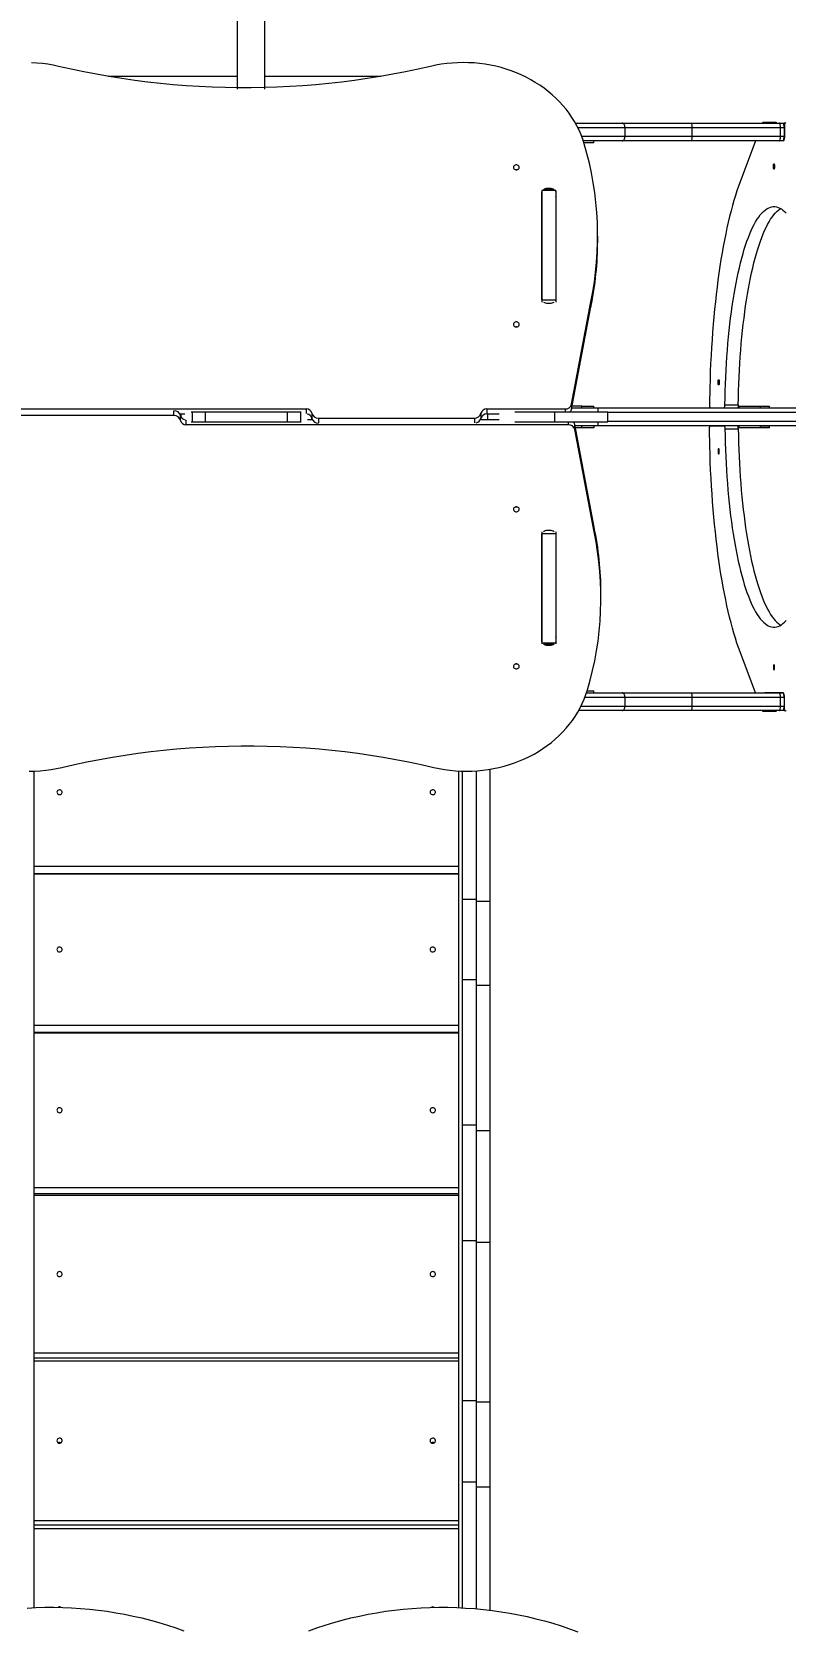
# Model space of a CAD drawing. Header units: millimetres. Extents: x -5136 to 7768, y -7241 to 6389.
# Drawn here: x -422 to 724, y 1729 to 4161 of the extents above; entities that cross this region are included whole.
import ezdxf

# ---------------------------------------------------------------- set-up
doc = ezdxf.new("R2010")
doc.units = ezdxf.units.MM
for name, color, linetype in [('DiKom', 7, 'Continuous'), ('DIKOM_ОБЪЕКТ', 7, 'Continuous'), ('DIKOM_РАЗМЕР_ЗОНА', 7, 'Continuous'), ('DIKOM_РАЗМЕР_ОБЪЕКТА', 7, 'Continuous')]:
    doc.layers.add(name, color=color, linetype=linetype)
doc.styles.add('style1', font='arial.ttf', dxfattribs={"width": 0.8})
doc.dimstyles.new('1-50', dxfattribs={"dimtxt": 300, "dimasz": 200, "dimexe": 100, "dimexo": 0, "dimgap": 100, "dimtad": 1, "dimtxsty": 'style1', "dimcen": 200, "dimclrd": 7, "dimclre": 7, "dimclrt": 7, "dimadec": 1, "dimazin": 2, "dimtfac": 1, "dimtmove": 0, "dimatfit": 2, "dimfxl": 0, "dimlwd": 25, "dimlwe": 18, "dimarcsym": 0})

# ---------------------------------------------------------------- blocks, each defined once
blk = doc.blocks.new('*D10')
at = {"layer": 'Defpoints', "color": 0, "transparency": 16777216}
for p in [(-81.5, 4889.5), (2866.8, -3136.1), (6000.7, -3136.1)]:
    blk.add_point(p, dxfattribs=at)
at = {"layer": 'DiKom', "color": 7, "lineweight": 18, "transparency": 16777216}
for p, q in [((-81.5, 4889.5), (6100.7, 4889.5)), ((2866.8, -3136.1), (6100.7, -3136.1))]:
    blk.add_line(p, q, dxfattribs=at)
at = {"layer": 'DiKom', "color": 7, "lineweight": 25, "transparency": 16777216}
blk.add_line((6000.7, 4689.5), (6000.7, -2936.1), dxfattribs=at)
at = {"layer": 'DiKom', "color": 7, "transparency": 16777216}
for points in [[(5967.4, 4689.5), (6034.1, 4689.5), (6000.7, 4889.5)], [(5967.4, -2936.1), (6034.1, -2936.1), (6000.7, -3136.1)]]:
    blk.add_solid(points, dxfattribs=at)
at = {"layer": 'DiKom', "color": 7, "transparency": 16777216, "insert": (5747.6, 1729.6), "char_height": 300, "attachment_point": 5, "rotation": 90, "style": 'style1'}
blk.add_mtext('8000', dxfattribs=at)
blk = doc.blocks.new('*D11')
at = {"layer": 'Defpoints', "color": 0, "transparency": 16777216}
for p in [(-3635.9, 3225.1), (4714.3, -2234.9), (4714.3, -5855.6)]:
    blk.add_point(p, dxfattribs=at)
at = {"layer": 'DIKOM_РАЗМЕР_ОБЪЕКТА', "color": 7, "lineweight": 18, "transparency": 16777216}
for p, q in [((-3635.9, 3225.1), (-3635.9, -5955.6)), ((4714.3, -2234.9), (4714.3, -5955.6))]:
    blk.add_line(p, q, dxfattribs=at)
at = {"layer": 'DIKOM_РАЗМЕР_ОБЪЕКТА', "color": 7, "lineweight": 25, "transparency": 16777216}
blk.add_line((-3435.9, -5855.6), (4514.3, -5855.6), dxfattribs=at)
at = {"layer": 'DIKOM_РАЗМЕР_ОБЪЕКТА', "color": 7, "transparency": 16777216}
for points in [[(-3435.9, -5822.2), (-3435.9, -5888.9), (-3635.9, -5855.6)], [(4514.3, -5822.2), (4514.3, -5888.9), (4714.3, -5855.6)]]:
    blk.add_solid(points, dxfattribs=at)
at = {"layer": 'DIKOM_РАЗМЕР_ОБЪЕКТА', "color": 7, "transparency": 16777216, "insert": (351, -5602.3), "char_height": 300, "attachment_point": 5, "style": 'style1'}
blk.add_mtext('8350', dxfattribs=at)
blk = doc.blocks.new('*D12')
at = {"layer": 'Defpoints', "color": 0, "transparency": 16777216}
for p in [(-65.5, 6388.8), (-123.5, -5013.5), (7668.1, -5013.5)]:
    blk.add_point(p, dxfattribs=at)
at = {"layer": 'DIKOM_РАЗМЕР_ЗОНА', "color": 7, "lineweight": 18, "transparency": 16777216}
for p, q in [((-65.5, 6388.8), (7768.1, 6388.8)), ((-123.5, -5013.5), (7768.1, -5013.5))]:
    blk.add_line(p, q, dxfattribs=at)
at = {"layer": 'DIKOM_РАЗМЕР_ЗОНА', "color": 7, "lineweight": 25, "transparency": 16777216}
blk.add_line((7668.1, 6188.8), (7668.1, -4813.5), dxfattribs=at)
at = {"layer": 'DIKOM_РАЗМЕР_ЗОНА', "color": 7, "transparency": 16777216}
for points in [[(7634.7, 6188.8), (7701.4, 6188.8), (7668.1, 6388.8)], [(7634.7, -4813.5), (7701.4, -4813.5), (7668.1, -5013.5)]]:
    blk.add_solid(points, dxfattribs=at)
at = {"layer": 'DIKOM_РАЗМЕР_ЗОНА', "color": 7, "transparency": 16777216, "insert": (7414.9, 1332.3), "char_height": 300, "attachment_point": 5, "rotation": 90, "style": 'style1'}
blk.add_mtext('11400', dxfattribs=at)
blk = doc.blocks.new('*D13')
at = {"layer": 'Defpoints', "color": 0, "transparency": 16777216}
for p in [(-5135.9, 3339.1), (6199.1, -1534.9), (6199.1, -7141)]:
    blk.add_point(p, dxfattribs=at)
at = {"layer": 'DIKOM_РАЗМЕР_ОБЪЕКТА', "color": 7, "lineweight": 18, "transparency": 16777216}
for p, q in [((-5135.9, 3339.1), (-5135.9, -7241)), ((6199.1, -1534.9), (6199.1, -7241))]:
    blk.add_line(p, q, dxfattribs=at)
at = {"layer": 'DIKOM_РАЗМЕР_ОБЪЕКТА', "color": 7, "lineweight": 25, "transparency": 16777216}
blk.add_line((-4935.9, -7141), (5999.1, -7141), dxfattribs=at)
at = {"layer": 'DIKOM_РАЗМЕР_ОБЪЕКТА', "color": 7, "transparency": 16777216}
for points in [[(-4935.9, -7107.7), (-4935.9, -7174.3), (-5135.9, -7141)], [(5999.1, -7107.7), (5999.1, -7174.3), (6199.1, -7141)]]:
    blk.add_solid(points, dxfattribs=at)
at = {"layer": 'DIKOM_РАЗМЕР_ОБЪЕКТА', "color": 7, "transparency": 16777216, "insert": (1341, -6887.7), "char_height": 300, "attachment_point": 5, "style": 'style1'}
blk.add_mtext('11350', dxfattribs=at)

msp = doc.modelspace()

# ---------------------------------------------------------------- linework, layer by layer
at = {"layer": 'DIKOM_ОБЪЕКТ', "color": 7, "linetype": 'Continuous', "lineweight": 15}
for p, q in [((-109.499, 4573.115), (-109.499, 4073.915)), ((-67.499, 4073.915), (-67.499, 4573.115)), ((-109.499, 4093.115), (-305.898, 4093.115)), ((109.097, 4093.115), (-67.499, 4093.115)), ((404.99, 4022.079), (476.114, 4022.079)), ((480.572, 4015.079), (408.725, 4015.079)), ((476.114, 4022.079), (581.64, 4022.079)), ((480.572, 4002.079), (480.572, 4015.079)), ((582.721, 4015.079), (480.572, 4015.079)), ((581.64, 4022.079), (714.987, 4022.079)), ((582.721, 4002.079), (582.721, 4015.079)), ((717.113, 4015.079), (582.721, 4015.079)), ((710.613, 4022.869), (690.196, 4022.869)), ((714.987, 4022.079), (721.051, 4022.079)), ((717.113, 4002.079), (717.113, 4015.079)), ((722.689, 4015.079), (717.113, 4015.079)), ((721.051, 4022.079), (723.737, 4022.079)), ((722.689, 4015.079), (722.689, 4002.079)), ((723.197, 4015.079), (722.689, 4015.079)), ((723.197, 4017.869), (723.197, 4003.08)), ((414.498, 4002.079), (480.572, 4002.079)), ((476.114, 3995.079), (417.02, 3995.079)), ((433.079, 3992.079), (417.982, 3992.079)), ((433.079, 3992.079), (433.079, 3995.079)), ((581.64, 3995.079), (476.114, 3995.079)), ((480.572, 4002.079), (582.721, 4002.079)), ((714.987, 3995.079), (581.64, 3995.079)), ((582.721, 4002.079), (717.113, 4002.079)), ((679.342, 3995.079), (655.771, 3932.822)), ((721.051, 3995.079), (714.987, 3995.079)), ((717.113, 4002.079), (722.689, 4002.079)), ((721.093, 3995.079), (721.051, 3995.079)), ((721.326, 3995.08), (721.112, 3995.08)), ((722.689, 4002.079), (723.183, 4002.079)), ((353.329, 3914.654), (353.329, 3755.739)), ((375.079, 3919.481), (354.079, 3919.481)), ((354.079, 3919.481), (354.079, 3752.749)), ((372.169, 3920.594), (356.99, 3920.594)), ((366.829, 3922.449), (362.329, 3922.449)), ((362.329, 3922.449), (362.329, 3920.594)), ((366.829, 3922.449), (366.829, 3920.594)), ((375.079, 3919.481), (375.079, 3752.749)), ((375.829, 3755.739), (375.829, 3914.654)), ((438.944, 3842.763), (438.944, 3850.263)), ((375.079, 3752.749), (354.079, 3752.749)), ((354.079, 3752.749), (354.079, 3749.694)), ((362.329, 3747.945), (366.829, 3747.945)), ((375.079, 3752.749), (375.079, 3749.694)), ((399.294, 3594.373), (428.587, 3750.15)), ((428.587, 3750.15), (428.587, 3742.65)), ((399.294, 3586.873), (428.587, 3742.65)), ((609.535, 3619.746), (609.076, 3593.824)), ((-586.224, 3587.103), (-4.764, 3587.105)), ((-205.839, 3576.931), (-443.278, 3576.931)), ((-205.839, 3576.931), (-205.839, 3584.326)), ((-196.872, 3579.604), (-189.198, 3579.604)), ((-195.965, 3569.638), (-195.965, 3577.138)), ((-195.451, 3579.604), (-195.451, 3575.511)), ((-179.45, 3582.594), (-178.361, 3582.594)), ((-178.361, 3582.594), (-178.361, 3567.594)), ((-178.361, 3582.594), (-158.317, 3582.594)), ((-158.317, 3582.594), (-158.317, 3567.594)), ((-158.317, 3582.594), (-33.524, 3582.594)), ((-33.524, 3582.594), (-33.524, 3567.594)), ((-33.524, 3582.594), (-13.48, 3582.594)), ((-13.48, 3582.594), (-13.48, 3567.594)), ((-13.48, 3582.594), (-12.389, 3582.594)), ((-4.764, 3587.105), (-4.764, 3580.024)), ((3.609, 3574.669), (3.609, 3570.576)), ((4.123, 3580.542), (4.123, 3573.042)), ((261.311, 3580.542), (261.311, 3573.042)), ((270.198, 3587.105), (389.424, 3587.105)), ((270.198, 3587.105), (270.198, 3579.605)), ((270.198, 3579.605), (288.931, 3579.605)), ((271.379, 3579.605), (271.379, 3570.577)), ((312.847, 3582.594), (373.177, 3582.594)), ((373.177, 3582.594), (373.177, 3567.594)), ((373.177, 3582.594), (454.352, 3582.594)), ((389.424, 3587.105), (389.424, 3582.594)), ((399.294, 3594.373), (399.294, 3586.873)), ((399.619, 3588.601), (439.415, 3588.601)), ((415.079, 3591.6), (400.183, 3591.6)), ((415.079, 3591.6), (433.079, 3591.6)), ((415.079, 3588.601), (415.079, 3591.6)), ((433.079, 3588.601), (433.079, 3591.6)), ((439.415, 3588.601), (799.958, 3588.601)), ((454.352, 3567.594), (454.352, 3582.594)), ((802.238, 3581.601), (454.352, 3581.601)), ((632.507, 3593.314), (652.924, 3593.314)), ((653.553, 3591.6), (686.608, 3591.6)), ((653.553, 3591.6), (653.553, 3588.601)), ((686.608, 3591.6), (700.395, 3591.6)), ((686.608, 3588.601), (686.608, 3591.6)), ((700.395, 3588.601), (700.395, 3591.6)), ((-187.077, 3563.075), (-187.077, 3570.153)), ((394.383, 3563.077), (-187.077, 3563.075)), ((-179.477, 3567.594), (-178.361, 3567.594)), ((-178.361, 3567.594), (-158.317, 3567.594)), ((-158.317, 3567.594), (-33.524, 3567.594)), ((-33.524, 3567.594), (-13.48, 3567.594)), ((-13.48, 3567.594), (-12.366, 3567.594)), ((5.031, 3570.576), (-2.625, 3570.576)), ((13.998, 3573.249), (251.437, 3573.249)), ((13.998, 3573.249), (13.998, 3565.851)), ((251.437, 3573.249), (251.437, 3565.852)), ((288.895, 3570.577), (260.404, 3570.576)), ((312.793, 3567.594), (373.177, 3567.594)), ((373.177, 3567.594), (454.352, 3567.594)), ((394.383, 3563.077), (394.383, 3567.594)), ((404.253, 3555.809), (404.253, 3563.309)), ((433.546, 3407.53), (404.253, 3563.309)), ((433.546, 3400.03), (404.253, 3555.809)), ((439.415, 3561.601), (404.574, 3561.601)), ((415.079, 3558.601), (405.138, 3558.601)), ((415.079, 3558.601), (415.079, 3561.601)), ((433.079, 3558.601), (415.079, 3558.601)), ((433.079, 3561.601), (433.079, 3558.601)), ((799.958, 3561.601), (439.415, 3561.601)), ((454.352, 3568.601), (802.238, 3568.601)), ((609.535, 3530.455), (609.076, 3556.377)), ((610.245, 3561.6), (631.339, 3561.6)), ((651.755, 3561.6), (631.339, 3561.6)), ((632.507, 3556.887), (652.924, 3556.887)), ((651.755, 3561.6), (653.553, 3561.6)), ((653.553, 3561.6), (653.553, 3558.6)), ((686.608, 3561.6), (653.553, 3561.6)), ((686.608, 3558.6), (653.553, 3558.6)), ((686.608, 3558.6), (686.608, 3561.6)), ((686.608, 3561.6), (700.395, 3561.6)), ((700.395, 3558.6), (686.608, 3558.6)), ((700.395, 3558.6), (700.395, 3561.6)), ((433.546, 3400.03), (433.546, 3407.53)), ((353.329, 3394.441), (353.329, 3235.525)), ((354.079, 3400.341), (354.079, 3397.088)), ((375.079, 3397.088), (354.079, 3397.088)), ((354.079, 3397.088), (354.079, 3230.696)), ((366.829, 3402.235), (362.329, 3402.235)), ((375.079, 3400.341), (375.079, 3397.088)), ((375.079, 3397.088), (375.079, 3230.696)), ((375.829, 3235.525), (375.829, 3394.441)), ((443.904, 3299.916), (443.904, 3307.416)), ((375.079, 3230.696), (354.079, 3230.696)), ((354.079, 3230.696), (354.079, 3229.625)), ((356.99, 3229.583), (372.169, 3229.583)), ((362.329, 3227.731), (362.329, 3229.583)), ((362.329, 3227.731), (366.829, 3227.731)), ((366.829, 3227.731), (366.829, 3229.583)), ((375.079, 3230.696), (375.079, 3229.625)), ((679.343, 3155.12), (655.771, 3217.379)), ((480.572, 3148.12), (419.465, 3148.12)), ((421.986, 3155.12), (476.114, 3155.12)), ((422.947, 3158.12), (433.079, 3158.12)), ((433.079, 3155.12), (433.079, 3158.12)), ((476.114, 3155.12), (581.64, 3155.12)), ((480.572, 3135.12), (480.572, 3148.12)), ((582.721, 3148.12), (480.572, 3148.12)), ((581.64, 3155.12), (714.987, 3155.12)), ((582.721, 3135.12), (582.721, 3148.12)), ((717.113, 3148.12), (582.721, 3148.12)), ((721.326, 3155.121), (693.238, 3155.121)), ((714.987, 3155.12), (721.051, 3155.12)), ((717.113, 3135.12), (717.113, 3148.12)), ((722.689, 3148.12), (717.113, 3148.12)), ((721.051, 3155.12), (721.346, 3155.12)), ((722.689, 3148.12), (722.689, 3135.12)), ((723.183, 3148.12), (722.689, 3148.12)), ((723.197, 3132.332), (723.197, 3147.121)), ((476.114, 3128.12), (409.961, 3128.12)), ((413.695, 3135.12), (480.572, 3135.12)), ((581.64, 3128.12), (476.114, 3128.12)), ((480.572, 3135.12), (582.721, 3135.12)), ((714.987, 3128.12), (581.64, 3128.12)), ((582.721, 3135.12), (717.113, 3135.12)), ((690.196, 3127.332), (710.613, 3127.332)), ((721.051, 3128.12), (714.987, 3128.12)), ((717.113, 3135.12), (722.689, 3135.12)), ((723.737, 3128.12), (721.051, 3128.12)), ((722.689, 3135.12), (723.197, 3135.12)), ((-418.921, 3036.185), (-418.921, 1763.377)), ((227.079, 3036.408), (227.079, 1763.397)), ((233.314, 2841.364), (233.314, 3036.146)), ((254.314, 2841.364), (254.314, 3036.57)), ((275.314, 2838.326), (275.314, 3039.03)), ((-418.921, 2891.746), (227.079, 2891.746)), ((-418.921, 2879.825), (227.079, 2879.825)), ((227.079, 2879.705), (-418.921, 2879.705)), ((233.314, 2841.364), (254.314, 2841.364)), ((233.314, 2719.218), (233.314, 2841.364)), ((254.314, 2719.218), (254.314, 2841.364)), ((254.314, 2838.326), (275.314, 2838.326)), ((275.314, 2710.703), (275.314, 2838.326)), ((233.314, 2719.218), (254.314, 2719.218)), ((233.314, 2497.907), (233.314, 2719.218)), ((254.314, 2497.907), (254.314, 2719.218)), ((254.314, 2710.703), (275.314, 2710.703)), ((275.314, 2489.392), (275.314, 2710.703)), ((-418.921, 2649.801), (227.079, 2649.801)), ((-418.921, 2639.195), (227.079, 2639.195)), ((227.079, 2637.67), (-418.921, 2637.67)), ((233.314, 2497.907), (254.314, 2497.907)), ((233.314, 2321.815), (233.314, 2497.907)), ((254.314, 2321.815), (254.314, 2497.907)), ((254.314, 2489.392), (275.314, 2489.392)), ((275.314, 2319.657), (275.314, 2489.392)), ((-418.921, 2402.741), (227.079, 2402.741)), ((-418.921, 2393.508), (227.079, 2393.508)), ((227.079, 2390.284), (-418.921, 2390.284)), ((233.314, 2321.815), (254.314, 2321.815)), ((233.314, 2078.654), (233.314, 2321.815)), ((254.314, 2078.654), (254.314, 2321.815)), ((254.314, 2319.657), (275.314, 2319.657)), ((275.314, 2076.496), (275.314, 2319.657)), ((-418.921, 2151.267), (227.079, 2151.267)), ((-418.921, 2143.352), (227.079, 2143.352)), ((227.079, 2138.6), (-418.921, 2138.6)), ((233.314, 2078.654), (254.314, 2078.654)), ((233.314, 1954.976), (233.314, 2078.654)), ((254.314, 1954.976), (254.314, 2078.654)), ((254.314, 2076.496), (275.314, 2076.496)), ((275.314, 1947.271), (275.314, 2076.496)), ((233.314, 1954.976), (254.314, 1954.976)), ((233.314, 1763.102), (233.314, 1954.976)), ((254.314, 1761.627), (254.314, 1954.976)), ((254.314, 1947.271), (275.314, 1947.271)), ((275.314, 1759.406), (275.314, 1947.271)), ((-418.921, 1896.051), (227.079, 1896.051)), ((-418.921, 1889.509), (227.079, 1889.509)), ((227.079, 1883.325), (-418.921, 1883.325))]:
    msp.add_line(p, q, dxfattribs=at)
at = {"layer": 'DIKOM_ОБЪЕКТ', "color": 7, "linetype": 'Continuous', "lineweight": 15, "flags": 128}
for points in [[(-381.445, 4108.369), (-389.559, 4110.111), (-397.754, 4111.544), (-406.014, 4112.662), (-414.322, 4113.465), (-422.663, 4113.951)], [(418.439, 3990.568), (416.179, 3997.538), (413.567, 4004.416), (410.608, 4011.187), (407.307, 4017.839), (403.672, 4024.359), (399.71, 4030.734), (395.427, 4036.952), (390.833, 4043.001), (385.936, 4048.869), (380.746, 4054.544), (375.272, 4060.017), (369.526, 4065.275), (363.518, 4070.31), (357.26, 4075.111), (350.765, 4079.668), (344.044, 4083.974), (337.111, 4088.02), (329.979, 4091.798), (322.663, 4095.3), (315.175, 4098.52), (307.531, 4101.452), (299.746, 4104.09), (291.834, 4106.429), (283.811, 4108.464), (275.692, 4110.191), (267.494, 4111.607), (259.232, 4112.71), (250.921, 4113.497), (242.579, 4113.967), (234.22, 4114.118), (225.863, 4113.951), (217.521, 4113.465), (209.213, 4112.662), (200.953, 4111.544), (192.759, 4110.111), (184.644, 4108.369)], [(184.644, 4108.369), (165.537, 4104.038), (146.342, 4100.01), (127.065, 4096.287), (107.712, 4092.87), (88.291, 4089.76), (68.807, 4086.958), (49.268, 4084.465), (29.679, 4082.281), (10.047, 4080.409), (-9.622, 4078.847), (-29.319, 4077.597), (-49.04, 4076.659), (-68.778, 4076.034), (-88.525, 4075.721), (-108.276, 4075.721), (-128.023, 4076.034), (-147.76, 4076.659), (-167.481, 4077.597), (-187.179, 4078.847), (-206.847, 4080.409), (-226.479, 4082.281), (-246.068, 4084.465), (-265.608, 4086.958), (-285.092, 4089.76), (-304.513, 4092.87), (-323.866, 4096.287), (-343.143, 4100.01), (-362.338, 4104.038), (-381.445, 4108.369)], [(480.572, 4015.079), (480.486, 4016.445), (480.233, 4017.758), (479.821, 4018.968), (479.266, 4020.029), (478.591, 4020.9), (477.82, 4021.547), (476.984, 4021.945), (476.114, 4022.079)], [(582.721, 4015.079), (582.7, 4016.445), (582.639, 4017.758), (582.539, 4018.968), (582.405, 4020.029), (582.241, 4020.9), (582.054, 4021.547), (581.851, 4021.945), (581.64, 4022.079)], [(689.558, 4022.062), (689.841, 4022.634), (690.15, 4022.865), (690.461, 4022.739), (690.754, 4022.263), (690.827, 4022.079)], [(717.113, 4015.079), (717.072, 4016.445), (716.951, 4017.758), (716.754, 4018.968), (716.49, 4020.029), (716.168, 4020.9), (715.8, 4021.547), (715.401, 4021.945), (714.987, 4022.079)], [(722.689, 4015.079), (722.658, 4016.445), (722.564, 4017.758), (722.413, 4018.968), (722.209, 4020.029), (721.961, 4020.9), (721.678, 4021.547), (721.37, 4021.945), (721.051, 4022.079)], [(725.005, 4022.062), (724.722, 4022.634), (724.414, 4022.865), (724.102, 4022.739), (723.809, 4022.263), (723.557, 4021.473), (723.362, 4020.426), (723.239, 4019.195), (723.197, 4017.869)], [(476.114, 3995.079), (476.984, 3995.214), (477.82, 3995.612), (478.591, 3996.259), (479.266, 3997.13), (479.821, 3998.19), (480.233, 3999.401), (480.486, 4000.714), (480.572, 4002.079)], [(581.64, 3995.079), (581.851, 3995.214), (582.054, 3995.612), (582.241, 3996.259), (582.405, 3997.13), (582.539, 3998.19), (582.639, 3999.401), (582.7, 4000.714), (582.721, 4002.079)], [(714.987, 3995.079), (715.401, 3995.214), (715.8, 3995.612), (716.168, 3996.259), (716.49, 3997.13), (716.754, 3998.19), (716.951, 3999.401), (717.072, 4000.714), (717.113, 4002.079)], [(721.051, 3995.079), (721.37, 3995.214), (721.678, 3995.612), (721.961, 3996.259), (722.209, 3997.13), (722.413, 3998.19), (722.564, 3999.401), (722.658, 4000.714), (722.689, 4002.079)], [(723.197, 4003.08), (723.162, 4001.519), (723.055, 4000.019), (722.882, 3998.635), (722.649, 3997.423), (722.366, 3996.428), (722.042, 3995.689), (721.691, 3995.234), (721.326, 3995.08)], [(319.479, 3954.708), (319.301, 3955.782), (318.781, 3956.768), (317.961, 3957.588), (316.907, 3958.174), (315.706, 3958.48), (314.453, 3958.48), (313.252, 3958.174), (312.198, 3957.588), (311.378, 3956.768), (310.858, 3955.782), (310.679, 3954.708), (310.858, 3953.634), (311.378, 3952.648), (312.198, 3951.828), (313.252, 3951.242), (314.453, 3950.936), (315.706, 3950.936), (316.907, 3951.242), (317.961, 3951.828), (318.781, 3952.648), (319.301, 3953.634), (319.479, 3954.708)], [(706.346, 3956.08), (706.387, 3957.259), (706.508, 3958.333), (706.698, 3959.207), (706.94, 3959.803), (707.212, 3960.069), (707.49, 3959.98), (707.75, 3959.544), (707.968, 3958.801), (708.125, 3957.815), (708.208, 3956.676), (708.208, 3955.484), (708.125, 3954.344), (707.968, 3953.359), (707.75, 3952.616), (707.49, 3952.18), (707.212, 3952.091), (706.94, 3952.356), (706.698, 3952.953), (706.508, 3953.827), (706.387, 3954.901), (706.346, 3956.08)], [(655.771, 3932.822), (653.333, 3926.167), (650.941, 3919.209), (648.599, 3911.955), (646.307, 3904.411), (644.067, 3896.583), (641.883, 3888.478), (639.755, 3880.104), (637.685, 3871.467), (635.675, 3862.575), (633.727, 3853.435), (631.843, 3844.055), (630.023, 3834.443), (628.271, 3824.608), (626.586, 3814.558), (624.971, 3804.301), (623.427, 3793.847), (621.956, 3783.204), (620.558, 3772.381), (619.234, 3761.389), (617.987, 3750.235), (616.817, 3738.93), (615.724, 3727.483), (614.711, 3715.905), (613.777, 3704.205), (612.924, 3692.393), (612.153, 3680.479), (611.463, 3668.474), (610.856, 3656.388), (610.332, 3644.231), (609.892, 3632.013), (609.535, 3619.746)], [(632.507, 3593.314), (632.691, 3603.929), (632.958, 3614.511), (633.306, 3625.05), (633.737, 3635.534), (634.249, 3645.95), (634.842, 3656.288), (635.515, 3666.536), (636.267, 3676.683), (637.098, 3686.717), (638.007, 3696.628), (638.992, 3706.404), (640.053, 3716.035), (641.188, 3725.509), (642.396, 3734.817), (643.676, 3743.949), (645.027, 3752.893), (646.446, 3761.641), (647.932, 3770.181), (649.485, 3778.506), (651.101, 3786.606), (652.779, 3794.472), (654.518, 3802.095), (656.315, 3809.467), (658.168, 3816.579), (660.076, 3823.424), (662.036, 3829.994), (664.046, 3836.282), (666.104, 3842.281), (668.208, 3847.984), (670.354, 3853.385), (672.542, 3858.478), (674.768, 3863.257), (677.03, 3867.718), (679.325, 3871.854), (681.651, 3875.663), (684.006, 3879.138), (686.386, 3882.277), (688.79, 3885.076), (691.214, 3887.532), (693.656, 3889.642), (696.113, 3891.404), (698.582, 3892.816), (701.061, 3893.877), (703.546, 3894.584), (706.036, 3894.938), (708.527, 3894.938), (711.017, 3894.584), (713.503, 3893.877), (715.982, 3892.816), (718.451, 3891.404), (720.908, 3889.642), (723.35, 3887.532), (725.774, 3885.076)], [(652.924, 3593.314), (653.108, 3603.929), (653.374, 3614.511), (653.723, 3625.05), (654.154, 3635.534), (654.666, 3645.95), (655.259, 3656.288), (655.932, 3666.536), (656.684, 3676.683), (657.515, 3686.717), (658.423, 3696.628), (659.409, 3706.404), (660.469, 3716.035), (661.605, 3725.509), (662.813, 3734.817), (664.093, 3743.949), (665.443, 3752.893), (666.863, 3761.641), (668.349, 3770.181), (669.901, 3778.506), (671.518, 3786.606), (673.196, 3794.472), (674.935, 3802.095), (676.732, 3809.467), (678.585, 3816.579), (680.493, 3823.424), (682.453, 3829.994), (684.463, 3836.282), (686.521, 3842.281), (688.624, 3847.984), (690.771, 3853.385), (692.958, 3858.478), (695.184, 3863.257), (697.446, 3867.718), (699.742, 3871.854), (702.068, 3875.663), (704.423, 3879.138), (706.803, 3882.277), (709.207, 3885.076), (711.631, 3887.532), (714.072, 3889.642), (716.529, 3891.404), (717.49, 3891.996)], [(319.479, 3715.685), (319.301, 3716.759), (318.781, 3717.745), (317.961, 3718.565), (316.907, 3719.151), (315.706, 3719.457), (314.453, 3719.457), (313.252, 3719.151), (312.198, 3718.565), (311.378, 3717.745), (310.858, 3716.759), (310.679, 3715.685), (310.858, 3714.612), (311.378, 3713.625), (312.198, 3712.805), (313.252, 3712.219), (314.453, 3711.913), (315.706, 3711.913), (316.907, 3712.219), (317.961, 3712.805), (318.781, 3713.625), (319.301, 3714.612), (319.479, 3715.685)], [(622.153, 3627.6), (622.195, 3628.779), (622.316, 3629.854), (622.506, 3630.728), (622.748, 3631.324), (623.02, 3631.589), (623.298, 3631.5), (623.558, 3631.065), (623.776, 3630.321), (623.933, 3629.336), (624.015, 3628.197), (624.015, 3627.004), (623.933, 3625.865), (623.776, 3624.88), (623.558, 3624.136), (623.298, 3623.701), (623.02, 3623.612), (622.748, 3623.877), (622.506, 3624.473), (622.316, 3625.347), (622.195, 3626.421), (622.153, 3627.6)], [(609.076, 3593.824), (609.09, 3592.817), (609.15, 3591.843), (609.255, 3590.94), (609.4, 3590.145), (609.579, 3589.49), (609.786, 3589.003), (610.011, 3588.702), (610.245, 3588.6)], [(631.339, 3588.6), (631.559, 3588.69), (631.771, 3588.954), (631.968, 3589.384), (632.142, 3589.965), (632.288, 3590.675), (632.4, 3591.49), (632.474, 3592.38), (632.507, 3593.314)], [(652.924, 3593.314), (652.89, 3592.38), (652.816, 3591.49), (652.704, 3590.675), (652.559, 3589.965), (652.384, 3589.384), (652.188, 3588.954), (651.975, 3588.69), (651.755, 3588.6)], [(652.079, 3588.795), (652.415, 3588.716), (653.553, 3588.6)], [(652.837, 3591.692), (652.984, 3591.658), (653.553, 3591.6)], [(609.076, 3556.377), (609.09, 3557.384), (609.15, 3558.358), (609.255, 3559.261), (609.4, 3560.056), (609.579, 3560.711), (609.786, 3561.198), (610.011, 3561.499), (610.245, 3561.6)], [(631.339, 3561.6), (631.559, 3561.511), (631.771, 3561.247), (631.968, 3560.817), (632.142, 3560.236), (632.288, 3559.525), (632.4, 3558.711), (632.474, 3557.82), (632.507, 3556.887)], [(632.507, 3556.887), (632.691, 3546.272), (632.958, 3535.69), (633.306, 3525.151), (633.737, 3514.667), (634.249, 3504.251), (634.842, 3493.913), (635.515, 3483.664), (636.267, 3473.518), (637.098, 3463.483), (638.007, 3453.573), (638.992, 3443.797), (640.053, 3434.166), (641.188, 3424.691), (642.396, 3415.383), (643.676, 3406.252), (645.027, 3397.308), (646.446, 3388.56), (647.932, 3380.019), (649.485, 3371.694), (651.101, 3363.594), (652.779, 3355.729), (654.518, 3348.106), (656.315, 3340.734), (658.168, 3333.622), (660.076, 3326.777), (662.036, 3320.207), (664.046, 3313.919), (666.104, 3307.92), (668.208, 3302.217), (670.354, 3296.816), (672.542, 3291.723), (674.768, 3286.944), (677.03, 3282.483), (679.325, 3278.346), (681.651, 3274.538), (684.006, 3271.063), (686.386, 3267.924), (688.79, 3265.125), (691.214, 3262.669), (693.656, 3260.558), (696.113, 3258.796), (698.582, 3257.384), (701.061, 3256.324), (703.546, 3255.616), (706.036, 3255.262), (708.527, 3255.262), (711.017, 3255.616), (713.503, 3256.324), (715.982, 3257.384), (718.451, 3258.796), (720.908, 3260.558), (723.35, 3262.669), (725.774, 3265.125)], [(652.924, 3556.887), (652.89, 3557.82), (652.816, 3558.711), (652.704, 3559.525), (652.559, 3560.236), (652.384, 3560.817), (652.188, 3561.247), (651.975, 3561.511), (651.755, 3561.6)], [(653.553, 3561.6), (652.415, 3561.485), (652.079, 3561.406)], [(653.553, 3558.6), (652.984, 3558.543), (652.837, 3558.509)], [(652.924, 3556.887), (653.108, 3546.272), (653.374, 3535.69), (653.723, 3525.151), (654.154, 3514.667), (654.666, 3504.251), (655.259, 3493.913), (655.932, 3483.664), (656.684, 3473.518), (657.515, 3463.483), (658.423, 3453.573), (659.409, 3443.797), (660.469, 3434.166), (661.605, 3424.691), (662.813, 3415.383), (664.093, 3406.252), (665.443, 3397.308), (666.863, 3388.56), (668.349, 3380.019), (669.901, 3371.694), (671.518, 3363.594), (673.196, 3355.729), (674.935, 3348.106), (676.732, 3340.734), (678.585, 3333.622), (680.493, 3326.777), (682.453, 3320.207), (684.463, 3313.919), (686.521, 3307.92), (688.624, 3302.217), (690.771, 3296.816), (692.958, 3291.723), (695.184, 3286.944), (697.446, 3282.483), (699.742, 3278.346), (702.068, 3274.538), (704.423, 3271.063), (706.803, 3267.924), (709.207, 3265.125), (711.631, 3262.669), (714.072, 3260.558), (716.529, 3258.796), (717.49, 3258.204)], [(655.771, 3217.379), (653.333, 3224.034), (650.941, 3230.992), (648.599, 3238.246), (646.307, 3245.79), (644.067, 3253.618), (641.883, 3261.722), (639.755, 3270.097), (637.685, 3278.734), (635.675, 3287.626), (633.727, 3296.766), (631.843, 3306.146), (630.023, 3315.758), (628.271, 3325.593), (626.586, 3335.643), (624.971, 3345.899), (623.427, 3356.354), (621.956, 3366.997), (620.558, 3377.819), (619.234, 3388.812), (617.987, 3399.966), (616.817, 3411.271), (615.724, 3422.718), (614.711, 3434.296), (613.777, 3445.996), (612.924, 3457.808), (612.153, 3469.722), (611.463, 3481.727), (610.856, 3493.813), (610.332, 3505.97), (609.892, 3518.188), (609.535, 3530.455)], [(622.153, 3522.6), (622.195, 3521.421), (622.316, 3520.347), (622.506, 3519.473), (622.748, 3518.877), (623.02, 3518.612), (623.298, 3518.701), (623.558, 3519.136), (623.776, 3519.88), (623.933, 3520.865), (624.015, 3522.004), (624.015, 3523.197), (623.933, 3524.336), (623.776, 3525.321), (623.558, 3526.065), (623.298, 3526.5), (623.02, 3526.589), (622.748, 3526.324), (622.506, 3525.728), (622.316, 3524.854), (622.195, 3523.779), (622.153, 3522.6)], [(310.679, 3434.495), (310.858, 3433.421), (311.378, 3432.435), (312.198, 3431.615), (313.252, 3431.029), (314.453, 3430.723), (315.706, 3430.723), (316.907, 3431.029), (317.961, 3431.615), (318.781, 3432.435), (319.301, 3433.421), (319.479, 3434.495), (319.301, 3435.568), (318.781, 3436.555), (317.961, 3437.375), (316.907, 3437.961), (315.706, 3438.267), (314.453, 3438.267), (313.252, 3437.961), (312.198, 3437.375), (311.378, 3436.555), (310.858, 3435.568), (310.679, 3434.495)], [(310.679, 3195.472), (310.858, 3194.398), (311.378, 3193.412), (312.198, 3192.592), (313.252, 3192.006), (314.453, 3191.7), (315.706, 3191.7), (316.907, 3192.006), (317.961, 3192.592), (318.781, 3193.412), (319.301, 3194.398), (319.479, 3195.472), (319.301, 3196.545), (318.781, 3197.532), (317.961, 3198.352), (316.907, 3198.938), (315.706, 3199.244), (314.453, 3199.244), (313.252, 3198.938), (312.198, 3198.352), (311.378, 3197.532), (310.858, 3196.545), (310.679, 3195.472)], [(706.346, 3194.121), (706.387, 3192.942), (706.508, 3191.868), (706.698, 3190.994), (706.94, 3190.397), (707.212, 3190.132), (707.49, 3190.221), (707.75, 3190.657), (707.968, 3191.4), (708.125, 3192.385), (708.208, 3193.525), (708.208, 3194.717), (708.125, 3195.856), (707.968, 3196.842), (707.75, 3197.585), (707.49, 3198.021), (707.212, 3198.11), (706.94, 3197.844), (706.698, 3197.248), (706.508, 3196.374), (706.387, 3195.3), (706.346, 3194.121)], [(189.604, 3041.811), (197.718, 3040.068), (205.913, 3038.636), (214.173, 3037.518), (222.481, 3036.715), (230.822, 3036.229), (239.18, 3036.062), (247.538, 3036.213), (255.881, 3036.683), (264.191, 3037.47), (272.454, 3038.572), (280.652, 3039.989), (288.771, 3041.716), (296.794, 3043.751), (304.705, 3046.09), (312.491, 3048.728), (320.135, 3051.659), (327.622, 3054.88), (334.939, 3058.382), (342.071, 3062.16), (349.004, 3066.205), (355.724, 3070.511), (362.22, 3075.069), (368.478, 3079.87), (374.486, 3084.905), (380.232, 3090.163), (385.705, 3095.636), (390.896, 3101.311), (395.793, 3107.179), (400.387, 3113.228), (404.669, 3119.446), (408.632, 3125.821), (412.267, 3132.341), (415.567, 3138.993), (418.526, 3145.764), (421.139, 3152.641), (423.399, 3159.612)], [(480.572, 3148.12), (480.486, 3149.486), (480.233, 3150.799), (479.821, 3152.009), (479.266, 3153.07), (478.591, 3153.941), (477.82, 3154.588), (476.984, 3154.986), (476.114, 3155.12)], [(582.721, 3148.12), (582.7, 3149.486), (582.639, 3150.799), (582.539, 3152.009), (582.405, 3153.07), (582.241, 3153.941), (582.054, 3154.588), (581.851, 3154.986), (581.64, 3155.12)], [(717.113, 3148.12), (717.072, 3149.486), (716.951, 3150.799), (716.754, 3152.009), (716.49, 3153.07), (716.168, 3153.941), (715.8, 3154.588), (715.401, 3154.986), (714.987, 3155.12)], [(722.689, 3148.12), (722.658, 3149.486), (722.564, 3150.799), (722.413, 3152.009), (722.209, 3153.07), (721.961, 3153.941), (721.678, 3154.588), (721.37, 3154.986), (721.051, 3155.12)], [(723.197, 3147.121), (723.162, 3148.682), (723.055, 3150.182), (722.882, 3151.565), (722.649, 3152.778), (722.366, 3153.773), (722.042, 3154.512), (721.691, 3154.967), (721.326, 3155.121)], [(476.114, 3128.12), (476.984, 3128.255), (477.82, 3128.653), (478.591, 3129.3), (479.266, 3130.171), (479.821, 3131.231), (480.233, 3132.442), (480.486, 3133.755), (480.572, 3135.12)], [(581.64, 3128.12), (581.851, 3128.255), (582.054, 3128.653), (582.241, 3129.3), (582.405, 3130.171), (582.539, 3131.231), (582.639, 3132.442), (582.7, 3133.755), (582.721, 3135.12)], [(689.558, 3128.139), (689.841, 3127.567), (690.15, 3127.336), (690.461, 3127.462), (690.754, 3127.937), (690.827, 3128.12)], [(714.987, 3128.12), (715.401, 3128.255), (715.8, 3128.653), (716.168, 3129.3), (716.49, 3130.171), (716.754, 3131.231), (716.951, 3132.442), (717.072, 3133.755), (717.113, 3135.12)], [(721.051, 3128.12), (721.37, 3128.255), (721.678, 3128.653), (721.961, 3129.3), (722.209, 3130.171), (722.413, 3131.231), (722.564, 3132.442), (722.658, 3133.755), (722.689, 3135.12)], [(725.005, 3128.139), (724.722, 3127.567), (724.414, 3127.336), (724.102, 3127.462), (723.809, 3127.937), (723.557, 3128.727), (723.362, 3129.775), (723.239, 3131.006), (723.197, 3132.332)], [(-376.485, 3041.811), (-357.378, 3046.142), (-338.183, 3050.17), (-318.906, 3053.893), (-299.554, 3057.31), (-280.132, 3060.42), (-260.648, 3063.222), (-241.109, 3065.715), (-221.52, 3067.898), (-201.888, 3069.771), (-182.22, 3071.333), (-162.522, 3072.583), (-142.801, 3073.52), (-123.063, 3074.146), (-103.316, 3074.458), (-83.565, 3074.458), (-63.818, 3074.146), (-44.081, 3073.52), (-24.36, 3072.583), (-4.662, 3071.333), (15.006, 3069.771), (34.638, 3067.898), (54.227, 3065.715), (73.767, 3063.222), (93.251, 3060.42), (112.672, 3057.31), (132.025, 3053.893), (151.302, 3050.17), (170.497, 3046.142), (189.604, 3041.811)], [(-426.061, 3036.062), (-417.704, 3036.229), (-409.362, 3036.715), (-401.054, 3037.518), (-392.794, 3038.636), (-384.6, 3040.068), (-376.485, 3041.811)], [(-383.921, 3003.903), (-383.743, 3002.845), (-383.225, 3001.881), (-382.414, 3001.097), (-381.382, 3000.562), (-380.219, 3000.324), (-379.03, 3000.404), (-377.921, 3000.795), (-376.988, 3001.462), (-376.317, 3002.346), (-375.965, 3003.368), (-375.965, 3004.438), (-376.317, 3005.46), (-376.988, 3006.344), (-377.921, 3007.011), (-379.03, 3007.402), (-380.219, 3007.482), (-381.382, 3007.244), (-382.414, 3006.709), (-383.225, 3005.925), (-383.743, 3004.961), (-383.921, 3003.903)], [(184.079, 3003.903), (184.257, 3002.845), (184.775, 3001.881), (185.586, 3001.097), (186.618, 3000.562), (187.781, 3000.324), (188.97, 3000.404), (190.079, 3000.795), (191.012, 3001.462), (191.683, 3002.346), (192.035, 3003.368), (192.035, 3004.438), (191.683, 3005.46), (191.012, 3006.344), (190.079, 3007.011), (188.97, 3007.402), (187.781, 3007.482), (186.618, 3007.244), (185.586, 3006.709), (184.775, 3005.925), (184.257, 3004.961), (184.079, 3003.903)], [(-383.921, 2764.753), (-383.743, 2763.669), (-383.225, 2762.681), (-382.414, 2761.877), (-381.382, 2761.329), (-380.219, 2761.085), (-379.03, 2761.167), (-377.921, 2761.568), (-376.988, 2762.251), (-376.317, 2763.157), (-375.965, 2764.205), (-375.965, 2765.301), (-376.317, 2766.349), (-376.988, 2767.255), (-377.921, 2767.939), (-379.03, 2768.339), (-380.219, 2768.421), (-381.382, 2768.177), (-382.414, 2767.629), (-383.225, 2766.825), (-383.743, 2765.837), (-383.921, 2764.753)], [(184.079, 2764.753), (184.257, 2763.669), (184.775, 2762.681), (185.586, 2761.877), (186.618, 2761.329), (187.781, 2761.085), (188.97, 2761.167), (190.079, 2761.568), (191.012, 2762.251), (191.683, 2763.157), (192.035, 2764.205), (192.035, 2765.301), (191.683, 2766.349), (191.012, 2767.255), (190.079, 2767.939), (188.97, 2768.339), (187.781, 2768.421), (186.618, 2768.177), (185.586, 2767.629), (184.775, 2766.825), (184.257, 2765.837), (184.079, 2764.753)], [(-383.921, 2520.206), (-383.743, 2519.098), (-383.225, 2518.088), (-382.414, 2517.267), (-381.382, 2516.707), (-380.219, 2516.457), (-379.03, 2516.541), (-377.921, 2516.95), (-376.988, 2517.649), (-376.317, 2518.575), (-375.965, 2519.645), (-375.965, 2520.766), (-376.317, 2521.836), (-376.988, 2522.762), (-377.921, 2523.461), (-379.03, 2523.87), (-380.219, 2523.954), (-381.382, 2523.705), (-382.414, 2523.144), (-383.225, 2522.323), (-383.743, 2521.314), (-383.921, 2520.206)], [(184.079, 2520.206), (184.257, 2519.098), (184.775, 2518.088), (185.586, 2517.267), (186.618, 2516.707), (187.781, 2516.457), (188.97, 2516.541), (190.079, 2516.95), (191.012, 2517.649), (191.683, 2518.575), (192.035, 2519.645), (192.035, 2520.766), (191.683, 2521.836), (191.012, 2522.762), (190.079, 2523.461), (188.97, 2523.87), (187.781, 2523.954), (186.618, 2523.705), (185.586, 2523.144), (184.775, 2522.323), (184.257, 2521.314), (184.079, 2520.206)], [(-383.921, 2270.775), (-383.743, 2269.648), (-383.225, 2268.621), (-382.414, 2267.785), (-381.382, 2267.216), (-380.219, 2266.962), (-379.03, 2267.047), (-377.921, 2267.464), (-376.988, 2268.174), (-376.317, 2269.116), (-375.965, 2270.205), (-375.965, 2271.345), (-376.317, 2272.435), (-376.988, 2273.377), (-377.921, 2274.087), (-379.03, 2274.504), (-380.219, 2274.589), (-381.382, 2274.335), (-382.414, 2273.765), (-383.225, 2272.93), (-383.743, 2271.903), (-383.921, 2270.775)], [(184.079, 2270.775), (184.257, 2269.648), (184.775, 2268.621), (185.586, 2267.785), (186.618, 2267.216), (187.781, 2266.962), (188.97, 2267.047), (190.079, 2267.464), (191.012, 2268.174), (191.683, 2269.116), (192.035, 2270.205), (192.035, 2271.345), (191.683, 2272.435), (191.012, 2273.377), (190.079, 2274.087), (188.97, 2274.504), (187.781, 2274.589), (186.618, 2274.335), (185.586, 2273.765), (184.775, 2272.93), (184.257, 2271.903), (184.079, 2270.775)], [(-383.921, 2017.326), (-383.743, 2016.182), (-383.225, 2015.14), (-382.414, 2014.292), (-381.382, 2013.713), (-380.219, 2013.456), (-379.03, 2013.542), (-377.921, 2013.965), (-376.988, 2014.686), (-376.317, 2015.642), (-375.965, 2016.747), (-375.965, 2017.904), (-376.317, 2019.01), (-376.988, 2019.965), (-377.921, 2020.687), (-379.03, 2021.109), (-380.219, 2021.196), (-381.382, 2020.938), (-382.414, 2020.36), (-383.225, 2019.512), (-383.743, 2018.47), (-383.921, 2017.326)], [(184.079, 2017.326), (184.257, 2016.182), (184.775, 2015.14), (185.586, 2014.292), (186.618, 2013.713), (187.781, 2013.456), (188.97, 2013.542), (190.079, 2013.965), (191.012, 2014.686), (191.683, 2015.642), (192.035, 2016.747), (192.035, 2017.904), (191.683, 2019.01), (191.012, 2019.965), (190.079, 2020.687), (188.97, 2021.109), (187.781, 2021.196), (186.618, 2020.938), (185.586, 2020.36), (184.775, 2019.512), (184.257, 2018.47), (184.079, 2017.326)], [(-429.379, 1762.836), (-415.827, 1763.502), (-402.259, 1763.861), (-388.685, 1763.913), (-375.114, 1763.659), (-361.555, 1763.098), (-348.018, 1762.23), (-334.511, 1761.057), (-321.045, 1759.578), (-307.627, 1757.796), (-294.268, 1755.711), (-280.977, 1753.325), (-267.762, 1750.64), (-254.632, 1747.656), (-241.596, 1744.377), (-228.664, 1740.804), (-215.844, 1736.94), (-203.145, 1732.787), (-190.576, 1728.349)], [(-0.797, 1728.349), (11.773, 1732.787), (24.472, 1736.94), (37.292, 1740.804), (50.224, 1744.377), (63.259, 1747.656), (76.389, 1750.64), (89.604, 1753.325), (102.896, 1755.711), (116.255, 1757.796), (129.672, 1759.578), (143.139, 1761.057), (156.645, 1762.23), (170.183, 1763.098), (183.741, 1763.659), (197.312, 1763.913), (210.886, 1763.861), (224.454, 1763.502), (238.007, 1762.836), (251.535, 1761.865), (265.028, 1760.587), (278.479, 1759.006), (291.878, 1757.12), (305.215, 1754.933), (318.481, 1752.444), (331.669, 1749.657), (344.767, 1746.572), (357.768, 1743.193), (370.663, 1739.521), (383.443, 1735.558), (396.099, 1731.308), (408.623, 1726.773)]]:
    msp.add_lwpolyline(points, dxfattribs=at)
at = {"layer": 'DIKOM_ОБЪЕКТ', "color": 7, "linetype": 'Continuous', "lineweight": 15}
for centre, radius, start, end in [((710.131, 4021.837), 1.138, 12.276833, 65.000689), ((-51.345, 3850.317), 490.273, 348.21093, 16.622645), ((315.079, 3945.954), 5.064, 81.128852, 98.871148), ((360.29, 3914.626), 6.96, 153.155498, 179.769419), ((362.245, 3912.633), 9.816, 89.509115, 126.232388), ((366.914, 3912.633), 9.816, 53.767612, 90.490885), ((368.869, 3914.626), 6.96, 0.230581, 26.844502), ((360.29, 3907.126), 6.96, 153.155498, 179.769419), ((368.869, 3907.126), 6.96, 0.230581, 26.844502), ((-50.992, 3842.86), 489.937, 348.197536, 359.988649), ((360.29, 3755.767), 6.96, 180.230581, 206.844502), ((362.251, 3757.789), 9.845, 235.308498, 270.459447), ((366.908, 3757.789), 9.845, 269.540553, 304.691502), ((368.869, 3755.767), 6.96, 333.155498, 359.769419), ((315.079, 3706.931), 5.064, 81.128852, 98.871148), ((-205.345, 3574.769), 9.675, 14.175813, 92.928926), ((-205.345, 3567.269), 9.675, 14.175813, 92.928926), ((-187.841, 3579.004), 8.335, 192.93591, 262.648759), ((-4.319, 3578.409), 8.707, 14.175853, 92.929143), ((-4.002, 3571.175), 8.337, 12.938781, 82.733028), ((13.504, 3582.911), 9.675, 194.175836, 272.928937), ((251.931, 3582.911), 9.675, 267.071053, 345.824279), ((269.754, 3578.409), 8.707, 87.071053, 165.824279), ((269.754, 3570.909), 8.707, 87.071053, 165.824279), ((389.916, 3596.773), 9.68, 267.086273, 345.649626), ((391.163, 3588.502), 8.292, 314.560471, 348.669431), ((481.653, 3583.775), 42.513, 173.481741, 181.591137), ((-187.522, 3571.771), 8.707, 194.175831, 272.929132), ((13.504, 3575.411), 9.675, 194.175836, 272.928937), ((252.355, 3575.079), 9.185, 280.862876, 347.184806), ((394.875, 3553.409), 9.68, 14.350369, 92.913922), ((396.122, 3561.679), 8.293, 11.332044, 45.502312), ((481.59, 3566.421), 42.45, 178.416315, 186.520147), ((315.079, 3443.248), 5.064, 261.128181, 278.871819), ((-46.033, 3307.319), 489.938, 0.011351, 11.802457), ((360.29, 3394.413), 6.96, 153.155513, 179.769421), ((362.246, 3392.419), 9.816, 89.509934, 126.192837), ((366.913, 3392.419), 9.816, 53.807163, 90.490066), ((368.869, 3394.413), 6.96, 0.230579, 26.844487), ((-46.386, 3299.863), 490.274, 343.377364, 11.789063), ((360.29, 3243.053), 6.96, 180.230579, 206.844487), ((360.29, 3235.553), 6.96, 180.230579, 206.844487), ((368.869, 3243.053), 6.96, 333.155513, 359.769421), ((368.869, 3235.553), 6.96, 333.155513, 359.769421), ((362.246, 3237.547), 9.816, 233.807163, 270.490066), ((366.913, 3237.547), 9.816, 269.509934, 306.192837), ((315.079, 3204.225), 5.064, 261.128181, 278.871819), ((710.132, 3128.363), 1.138, 294.990682, 347.695203), ((-379.921, 2010.568), 4.097, 58.315461, 121.684539), ((-379.921, 2009.802), 4.618, 65.462065, 113.996981), ((188.079, 2010.568), 4.097, 58.315461, 121.684539), ((188.079, 2009.805), 4.617, 65.148507, 114.261368), ((-379.921, 1760.462), 4.056, 53.589019, 123.869713), ((188.08, 1760.462), 4.056, 55.914428, 126.71679)]:
    msp.add_arc(centre, radius, start, end, dxfattribs=at)

# ---------------------------------------------------------------- dimensions: what is measured, and where the dimension line sits
at = {"layer": 'DiKom'}
dim = msp.add_linear_dim(base=(6000.725, -3136.139), p1=(-81.509, 4889.535), p2=(2866.752, -3136.139), angle=90, text='8000', dimstyle='1-50', dxfattribs=at)
dim.commit()
dim.dimension.update_dxf_attribs({"geometry": '*D10', "text_midpoint": (6000.725, 1729.574), "dimtype": 160})
at = {"layer": 'DIKOM_РАЗМЕР_ЗОНА'}
dim = msp.add_linear_dim(base=(7668.064, -5013.475), p1=(-65.499, 6388.777), p2=(-123.455, -5013.475), angle=90, text='11400', dimstyle='1-50', dxfattribs=at)
dim.commit()
dim.dimension.update_dxf_attribs({"geometry": '*D12', "text_midpoint": (7668.064, 1332.283), "dimtype": 160})
at = {"layer": 'DIKOM_РАЗМЕР_ОБЪЕКТА'}
for base, p1, p2, text, picture, middle in [((6199.116, -7140.991), (-5135.921, 3339.121), (6199.116, -1534.929), '11350', '*D13', (1341.037, -7140.991)), ((4714.314, -5855.576), (-3635.921, 3225.1), (4714.314, -2234.9), '8350', '*D11', (351.043, -5855.576))]:
    dim = msp.add_linear_dim(base=base, p1=p1, p2=p2, text=text, dimstyle='1-50', dxfattribs=at)
    dim.commit()
    dim.dimension.update_dxf_attribs({"geometry": picture, "text_midpoint": middle, "dimtype": 160})

doc.saveas('drawing.dxf')
